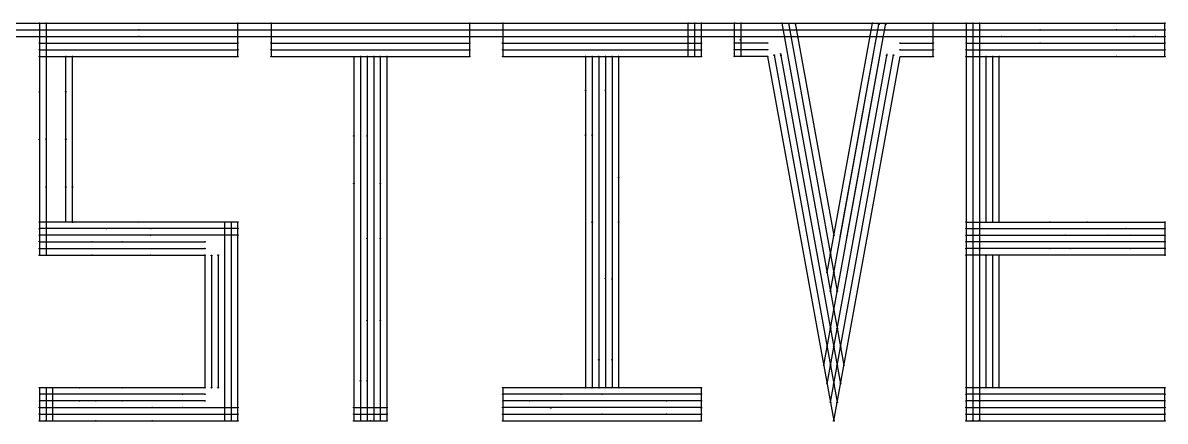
# Model space of a CAD drawing. Header units: inches. Extents: x 12 to 186, y 3 to 123.
# Drawn here: x 39.31 to 73.82, y 109.78 to 121.8 of the extents above; entities that cross this region are included whole.
import ezdxf

# ---------------------------------------------------------------- set-up
doc = ezdxf.new("R2010")
doc.units = ezdxf.units.IN
doc.header["$MEASUREMENT"] = 0
doc.layers.add('knots', color=6, linetype='Continuous')
doc.layers.add('lettering', color=4, linetype='Continuous')

msp = doc.modelspace()

# ---------------------------------------------------------------- linework, layer by layer
at = {"layer": 'knots', "lineweight": 25}
for centre, radius in [((39.812, 121.79), 0.01), ((39.812, 121.59), 0.01), ((39.812, 121.79), 0.005), ((39.812, 121.59), 0.005), ((40.012, 121.79), 0.01), ((40.012, 121.59), 0.01), ((40.012, 121.79), 0.005), ((40.012, 121.59), 0.005), ((42.812, 121.59), 0.01), ((42.812, 121.59), 0.01), ((42.812, 121.59), 0.01), ((42.812, 121.59), 0.005), ((42.812, 121.59), 0.005), ((42.812, 121.59), 0.005), ((45.812, 121.79), 0.01), ((45.812, 121.59), 0.01), ((45.812, 121.79), 0.005), ((45.812, 121.59), 0.005), ((46.812, 121.79), 0.01), ((46.812, 121.59), 0.01), ((46.812, 121.79), 0.005), ((46.812, 121.59), 0.005), ((52.812, 121.79), 0.01), ((52.812, 121.59), 0.01), ((52.812, 121.79), 0.005), ((52.812, 121.59), 0.005), ((53.812, 121.79), 0.01), ((53.812, 121.59), 0.01), ((53.812, 121.79), 0.005), ((53.812, 121.59), 0.005), ((59.412, 121.79), 0.01), ((59.412, 121.59), 0.01), ((59.412, 121.79), 0.005), ((59.412, 121.59), 0.005), ((59.612, 121.79), 0.01), ((59.612, 121.59), 0.01), ((59.612, 121.79), 0.005), ((59.612, 121.59), 0.005), ((59.812, 121.79), 0.01), ((59.812, 121.59), 0.01), ((59.812, 121.79), 0.005), ((59.812, 121.59), 0.005), ((60.812, 121.79), 0.01), ((60.812, 121.59), 0.01), ((60.812, 121.79), 0.005), ((60.812, 121.59), 0.005), ((60.822, 121.79), 0.01), ((60.822, 121.79), 0.005), ((61.012, 121.79), 0.01), ((61.012, 121.59), 0.01), ((61.012, 121.79), 0.005), ((61.012, 121.59), 0.005), ((62.24, 121.79), 0.01), ((62.24, 121.79), 0.005), ((62.277, 121.59), 0.01), ((62.277, 121.59), 0.005), ((62.445, 121.78), 0.01), ((62.445, 121.78), 0.005), ((62.48, 121.59), 0.01), ((62.48, 121.59), 0.005), ((62.65, 121.771), 0.01), ((62.65, 121.771), 0.005), ((62.683, 121.59), 0.01), ((62.683, 121.59), 0.005), ((64.978, 121.79), 0.01), ((64.978, 121.79), 0.005), ((65.174, 121.754), 0.01), ((65.174, 121.754), 0.005), ((65.377, 121.749), 0.01), ((65.377, 121.749), 0.005), ((66.802, 121.59), 0.01), ((66.802, 121.59), 0.005), ((66.812, 121.79), 0.01), ((66.812, 121.79), 0.005), ((67.812, 121.79), 0.01), ((67.812, 121.59), 0.01), ((67.812, 121.79), 0.005), ((67.812, 121.59), 0.005), ((68.012, 121.79), 0.01), ((68.012, 121.59), 0.01), ((68.012, 121.79), 0.005), ((68.012, 121.59), 0.005), ((68.212, 121.79), 0.01), ((68.212, 121.59), 0.01), ((68.212, 121.79), 0.005), ((68.212, 121.59), 0.005), ((70.044, 121.59), 0.01), ((70.044, 121.59), 0.005), ((72.352, 121.59), 0.01), ((72.352, 121.59), 0.005), ((73.812, 121.79), 0.01), ((73.812, 121.59), 0.01), ((73.812, 121.79), 0.005), ((73.812, 121.59), 0.005), ((39.812, 121.39), 0.01), ((39.812, 121.19), 0.01), ((39.812, 121.39), 0.005), ((39.812, 121.19), 0.005), ((40.012, 121.39), 0.01), ((40.012, 121.185), 0.01), ((40.012, 121.39), 0.005), ((40.012, 121.185), 0.005), ((42.812, 121.39), 0.01), ((42.812, 121.39), 0.01), ((42.812, 121.39), 0.01), ((42.812, 121.39), 0.01), ((42.812, 121.39), 0.005), ((42.812, 121.39), 0.005), ((42.812, 121.39), 0.005), ((42.812, 121.39), 0.005), ((45.812, 121.39), 0.01), ((45.812, 121.19), 0.01), ((45.812, 121.39), 0.005), ((45.812, 121.19), 0.005), ((46.812, 121.39), 0.01), ((46.812, 121.19), 0.01), ((46.812, 121.39), 0.005), ((46.812, 121.19), 0.005), ((52.802, 121.39), 0.01), ((52.802, 121.39), 0.005), ((52.812, 121.19), 0.01), ((52.812, 121.19), 0.005), ((53.802, 121.19), 0.01), ((53.802, 121.19), 0.005), ((53.812, 121.39), 0.01), ((53.812, 121.39), 0.005), ((59.412, 121.39), 0.01), ((59.412, 121.19), 0.01), ((59.412, 121.39), 0.005), ((59.412, 121.19), 0.005), ((59.422, 121.39), 0.01), ((59.422, 121.19), 0.01), ((59.422, 121.39), 0.005), ((59.422, 121.19), 0.005), ((59.612, 121.39), 0.01), ((59.612, 121.19), 0.01), ((59.612, 121.39), 0.005), ((59.612, 121.19), 0.005), ((59.812, 121.39), 0.01), ((59.812, 121.19), 0.01), ((59.812, 121.39), 0.005), ((59.812, 121.19), 0.005), ((60.812, 121.39), 0.01), ((60.812, 121.19), 0.01), ((60.812, 121.39), 0.005), ((60.812, 121.19), 0.005), ((60.992, 121.29), 0.01), ((60.992, 121.29), 0.005), ((61.002, 121.39), 0.01), ((61.002, 121.39), 0.005), ((61.012, 121.19), 0.01), ((61.012, 121.19), 0.005), ((61.812, 121.19), 0.01), ((61.812, 121.19), 0.005), ((62.313, 121.39), 0.01), ((62.313, 121.39), 0.005), ((62.516, 121.39), 0.01), ((62.516, 121.39), 0.005), ((62.72, 121.38), 0.01), ((62.72, 121.38), 0.005), ((65.812, 121.19), 0.01), ((65.812, 121.19), 0.005), ((66.812, 121.39), 0.01), ((66.812, 121.19), 0.01), ((66.812, 121.39), 0.005), ((66.812, 121.19), 0.005), ((67.812, 121.39), 0.01), ((67.812, 121.39), 0.005), ((67.822, 121.19), 0.01), ((67.822, 121.19), 0.005), ((68.012, 121.39), 0.01), ((68.012, 121.19), 0.01), ((68.012, 121.39), 0.005), ((68.012, 121.19), 0.005), ((68.212, 121.39), 0.01), ((68.212, 121.19), 0.01), ((68.212, 121.39), 0.005), ((68.212, 121.19), 0.005), ((68.88, 121.39), 0.01), ((68.88, 121.39), 0.005), ((70.044, 121.19), 0.01), ((70.044, 121.19), 0.005), ((72.886, 121.39), 0.01), ((72.886, 121.39), 0.005), ((73.535, 121.39), 0.01), ((73.535, 121.39), 0.005), ((73.812, 121.39), 0.01), ((73.812, 121.19), 0.01), ((73.812, 121.39), 0.005), ((73.812, 121.19), 0.005), ((39.812, 120.99), 0.01), ((39.812, 120.79), 0.01), ((39.812, 120.99), 0.005), ((39.812, 120.79), 0.005), ((40.012, 120.99), 0.01), ((40.012, 120.79), 0.01), ((40.012, 120.99), 0.005), ((40.012, 120.79), 0.005), ((40.612, 120.79), 0.01), ((40.612, 120.79), 0.005), ((40.812, 120.79), 0.01), ((40.812, 120.79), 0.005), ((45.812, 120.99), 0.01), ((45.812, 120.79), 0.01), ((45.812, 120.99), 0.005), ((45.812, 120.79), 0.005), ((46.812, 120.99), 0.01), ((46.812, 120.79), 0.01), ((46.812, 120.99), 0.005), ((46.812, 120.79), 0.005), ((49.312, 120.78), 0.01), ((49.312, 120.78), 0.005), ((49.512, 120.79), 0.01), ((49.512, 120.79), 0.005), ((49.712, 120.79), 0.01), ((49.712, 120.79), 0.005), ((49.912, 120.79), 0.01), ((49.912, 120.79), 0.005), ((50.112, 120.79), 0.01), ((50.112, 120.79), 0.005), ((50.312, 120.79), 0.01), ((50.312, 120.79), 0.005), ((52.812, 120.99), 0.01), ((52.812, 120.79), 0.01), ((52.812, 120.99), 0.005), ((52.812, 120.79), 0.005), ((53.812, 120.99), 0.01), ((53.812, 120.79), 0.01), ((53.812, 120.99), 0.005), ((53.812, 120.79), 0.005), ((56.312, 120.79), 0.01), ((56.312, 120.79), 0.005), ((56.512, 120.79), 0.01), ((56.512, 120.79), 0.005), ((56.712, 120.79), 0.01), ((56.712, 120.79), 0.005), ((56.912, 120.79), 0.01), ((56.912, 120.79), 0.005), ((57.112, 120.79), 0.01), ((57.112, 120.79), 0.005), ((57.312, 120.79), 0.01), ((57.312, 120.79), 0.005), ((59.412, 120.99), 0.01), ((59.412, 120.79), 0.01), ((59.412, 120.99), 0.005), ((59.412, 120.79), 0.005), ((59.612, 120.99), 0.01), ((59.612, 120.99), 0.005), ((59.812, 120.99), 0.01), ((59.812, 120.79), 0.01), ((59.812, 120.99), 0.005), ((59.812, 120.79), 0.005), ((60.812, 120.99), 0.01), ((60.812, 120.79), 0.01), ((60.812, 120.99), 0.005), ((60.812, 120.79), 0.005), ((61.002, 120.99), 0.01), ((61.002, 120.99), 0.005), ((61.012, 120.79), 0.01), ((61.012, 120.79), 0.005), ((61.812, 120.99), 0.01), ((61.812, 120.79), 0.01), ((61.812, 120.99), 0.005), ((61.812, 120.79), 0.005), ((62.009, 120.826), 0.01), ((62.009, 120.826), 0.005), ((62.206, 120.862), 0.01), ((62.206, 120.862), 0.005), ((62.214, 120.816), 0.01), ((62.214, 120.816), 0.005), ((65.41, 120.816), 0.01), ((65.41, 120.816), 0.005), ((65.615, 120.826), 0.01), ((65.615, 120.826), 0.005), ((65.812, 120.99), 0.01), ((65.812, 120.99), 0.005), ((66.812, 120.99), 0.01), ((66.812, 120.79), 0.01), ((66.812, 120.99), 0.005), ((66.812, 120.79), 0.005), ((67.812, 120.99), 0.01), ((67.812, 120.79), 0.01), ((67.812, 120.99), 0.005), ((67.812, 120.79), 0.005), ((68.012, 120.99), 0.01), ((68.012, 120.79), 0.01), ((68.012, 120.99), 0.005), ((68.012, 120.79), 0.005), ((68.202, 120.99), 0.01), ((68.202, 120.99), 0.005), ((68.212, 120.79), 0.01), ((68.212, 120.79), 0.005), ((68.412, 120.79), 0.01), ((68.412, 120.79), 0.005), ((68.612, 120.79), 0.01), ((68.612, 120.79), 0.005), ((68.812, 120.79), 0.01), ((68.812, 120.79), 0.005), ((72.352, 120.79), 0.01), ((72.352, 120.79), 0.005), ((73.812, 120.99), 0.01), ((73.812, 120.79), 0.01), ((73.812, 120.99), 0.005), ((73.812, 120.79), 0.005), ((56.312, 119.765), 0.01), ((56.312, 119.765), 0.005), ((56.912, 119.765), 0.01), ((56.912, 119.765), 0.005), ((39.812, 119.721), 0.01), ((39.812, 119.721), 0.005), ((40.612, 119.721), 0.01), ((40.612, 119.721), 0.005), ((49.312, 118.386), 0.01), ((49.312, 118.386), 0.005), ((49.712, 118.386), 0.01), ((49.712, 118.386), 0.005), ((56.312, 118.413), 0.01), ((56.312, 118.413), 0.005), ((56.512, 118.413), 0.01), ((56.512, 118.413), 0.005), ((39.812, 118.28), 0.01), ((39.812, 118.28), 0.005), ((40.012, 118.29), 0.01), ((40.012, 118.29), 0.005), ((40.612, 118.29), 0.01), ((40.612, 118.29), 0.005), ((57.312, 117.136), 0.01), ((57.312, 117.136), 0.005), ((40.012, 116.845), 0.01), ((40.012, 116.845), 0.005), ((40.612, 116.845), 0.01), ((40.612, 116.845), 0.005), ((40.812, 116.845), 0.01), ((40.812, 116.845), 0.005), ((49.312, 116.95), 0.01), ((49.312, 116.95), 0.005), ((50.112, 116.95), 0.01), ((50.112, 116.95), 0.005), ((39.812, 115.79), 0.01), ((39.812, 115.79), 0.005), ((40.012, 115.8), 0.01), ((40.012, 115.8), 0.005), ((40.612, 115.795), 0.01), ((40.612, 115.795), 0.005), ((40.812, 115.79), 0.01), ((40.812, 115.79), 0.005), ((40.822, 115.79), 0.01), ((40.822, 115.79), 0.005), ((42.812, 115.79), 0.01), ((42.812, 115.79), 0.005), ((45.412, 115.79), 0.01), ((45.412, 115.79), 0.005), ((45.612, 115.79), 0.01), ((45.612, 115.79), 0.005), ((45.812, 115.79), 0.01), ((45.812, 115.79), 0.005), ((56.512, 115.785), 0.01), ((56.512, 115.785), 0.005), ((57.312, 115.79), 0.01), ((57.312, 115.79), 0.005), ((67.812, 115.79), 0.01), ((67.812, 115.79), 0.005), ((68.012, 115.78), 0.01), ((68.012, 115.78), 0.005), ((68.212, 115.79), 0.01), ((68.212, 115.79), 0.005), ((68.412, 115.79), 0.01), ((68.412, 115.79), 0.005), ((68.612, 115.79), 0.01), ((68.612, 115.79), 0.005), ((68.812, 115.79), 0.01), ((68.812, 115.79), 0.005), ((70.338, 115.79), 0.01), ((70.338, 115.79), 0.005), ((71.465, 115.79), 0.01), ((71.465, 115.79), 0.005), ((73.812, 115.79), 0.01), ((73.812, 115.79), 0.005), ((39.812, 115.585), 0.01), ((39.812, 115.39), 0.01), ((39.812, 115.585), 0.005), ((39.812, 115.39), 0.005), ((40.012, 115.59), 0.01), ((40.012, 115.4), 0.01), ((40.012, 115.59), 0.005), ((40.012, 115.4), 0.005), ((41.838, 115.59), 0.01), ((41.838, 115.59), 0.005), ((43.17, 115.39), 0.01), ((43.17, 115.39), 0.005), ((43.18, 115.59), 0.01), ((43.18, 115.59), 0.005), ((45.812, 115.59), 0.01), ((45.812, 115.39), 0.01), ((45.812, 115.59), 0.005), ((45.812, 115.39), 0.005), ((49.712, 115.29), 0.01), ((49.712, 115.29), 0.005), ((50.112, 115.29), 0.01), ((50.112, 115.29), 0.01), ((50.112, 115.29), 0.005), ((50.112, 115.29), 0.005), ((63.812, 115.38), 0.01), ((63.812, 115.38), 0.005), ((67.812, 115.59), 0.01), ((67.812, 115.39), 0.01), ((67.812, 115.59), 0.005), ((67.812, 115.39), 0.005), ((68.012, 115.59), 0.01), ((68.012, 115.39), 0.01), ((68.012, 115.59), 0.005), ((68.012, 115.39), 0.005), ((68.202, 115.39), 0.01), ((68.202, 115.39), 0.005), ((68.212, 115.59), 0.01), ((68.212, 115.59), 0.005), ((70.812, 115.39), 0.01), ((70.812, 115.39), 0.01), ((70.812, 115.39), 0.005), ((70.812, 115.39), 0.005), ((72.095, 115.39), 0.01), ((72.095, 115.39), 0.005), ((72.645, 115.59), 0.01), ((72.645, 115.59), 0.005), ((72.769, 115.39), 0.01), ((72.769, 115.39), 0.005), ((73.812, 115.59), 0.01), ((73.812, 115.39), 0.01), ((73.812, 115.59), 0.005), ((73.812, 115.39), 0.005), ((39.812, 115.2), 0.01), ((39.812, 114.99), 0.01), ((39.812, 115.2), 0.005), ((39.812, 114.99), 0.005), ((40.012, 115.19), 0.01), ((40.012, 114.99), 0.01), ((40.012, 115.19), 0.005), ((40.012, 114.99), 0.005), ((41.394, 115.19), 0.01), ((41.394, 115.19), 0.005), ((42.312, 115.19), 0.01), ((42.312, 115.19), 0.005), ((44.812, 115.19), 0.01), ((44.812, 114.99), 0.01), ((44.812, 115.19), 0.005), ((44.812, 114.99), 0.005), ((67.812, 115.19), 0.01), ((67.812, 114.99), 0.01), ((67.812, 115.19), 0.005), ((67.812, 114.99), 0.005), ((68.012, 114.99), 0.01), ((68.012, 114.99), 0.005), ((68.022, 115.19), 0.01), ((68.022, 115.19), 0.005), ((68.212, 115.19), 0.01), ((68.212, 114.98), 0.01), ((68.212, 115.19), 0.005), ((68.212, 114.98), 0.005), ((70.338, 114.99), 0.01), ((70.338, 114.99), 0.005), ((70.95, 114.99), 0.01), ((70.95, 114.99), 0.005), ((72.769, 114.99), 0.01), ((72.769, 114.99), 0.005), ((73.812, 115.19), 0.01), ((73.812, 114.99), 0.01), ((73.812, 115.19), 0.005), ((73.812, 114.99), 0.005), ((39.812, 114.79), 0.01), ((39.812, 114.79), 0.005), ((40.012, 114.79), 0.01), ((40.012, 114.79), 0.005), ((41.394, 114.79), 0.01), ((41.394, 114.79), 0.005), ((43.17, 114.79), 0.01), ((43.17, 114.79), 0.005), ((44.812, 114.79), 0.01), ((44.812, 114.79), 0.005), ((45.012, 114.78), 0.01), ((45.012, 114.78), 0.005), ((45.212, 114.79), 0.01), ((45.212, 114.79), 0.005), ((63.711, 114.821), 0.01), ((63.711, 114.821), 0.005), ((67.812, 114.79), 0.01), ((67.812, 114.79), 0.005), ((68.012, 114.79), 0.01), ((68.012, 114.79), 0.005), ((68.212, 114.79), 0.01), ((68.212, 114.79), 0.005), ((68.412, 114.78), 0.01), ((68.412, 114.78), 0.005), ((68.612, 114.79), 0.01), ((68.612, 114.79), 0.005), ((68.812, 114.79), 0.01), ((68.812, 114.79), 0.005), ((73.812, 114.79), 0.01), ((73.812, 114.79), 0.005), ((63.609, 114.262), 0.01), ((63.609, 114.262), 0.005), ((63.812, 114.262), 0.01), ((63.812, 114.262), 0.005), ((56.912, 114.08), 0.01), ((56.912, 114.08), 0.005), ((57.112, 114.07), 0.01), ((57.112, 114.07), 0.005), ((63.711, 113.703), 0.01), ((63.711, 113.703), 0.005), ((63.914, 113.703), 0.01), ((63.914, 113.703), 0.005), ((63.81, 113.134), 0.01), ((63.81, 113.134), 0.005), ((49.712, 112.822), 0.01), ((49.712, 112.822), 0.005), ((50.112, 112.822), 0.01), ((50.112, 112.822), 0.005), ((63.711, 112.585), 0.01), ((63.711, 112.585), 0.005), ((63.914, 112.575), 0.01), ((63.914, 112.575), 0.005), ((63.609, 112.026), 0.01), ((63.609, 112.026), 0.005), ((63.812, 112.026), 0.01), ((63.812, 112.026), 0.005), ((64.014, 112.016), 0.01), ((64.014, 112.016), 0.005), ((56.712, 111.631), 0.01), ((56.712, 111.631), 0.005), ((57.112, 111.631), 0.01), ((57.112, 111.631), 0.005), ((63.507, 111.467), 0.01), ((63.507, 111.467), 0.005), ((63.712, 111.477), 0.01), ((63.712, 111.477), 0.005), ((63.914, 111.467), 0.01), ((63.914, 111.467), 0.005), ((64.117, 111.467), 0.01), ((64.117, 111.467), 0.005), ((39.812, 110.79), 0.01), ((39.812, 110.79), 0.005), ((40.012, 110.79), 0.01), ((40.012, 110.79), 0.005), ((40.212, 110.78), 0.01), ((40.212, 110.78), 0.005), ((41.025, 110.79), 0.01), ((41.025, 110.79), 0.005), ((42.322, 110.79), 0.01), ((42.322, 110.79), 0.005), ((44.812, 110.79), 0.01), ((44.812, 110.79), 0.005), ((45.012, 110.79), 0.01), ((45.012, 110.79), 0.005), ((45.212, 110.79), 0.01), ((45.212, 110.79), 0.005), ((49.512, 110.995), 0.01), ((49.512, 110.995), 0.005), ((49.712, 110.995), 0.01), ((49.712, 110.995), 0.005), ((53.812, 110.79), 0.01), ((53.812, 110.79), 0.005), ((56.312, 110.79), 0.01), ((56.312, 110.79), 0.005), ((56.512, 110.79), 0.01), ((56.512, 110.79), 0.005), ((56.712, 110.79), 0.01), ((56.712, 110.79), 0.005), ((56.912, 110.79), 0.01), ((56.912, 110.79), 0.005), ((57.112, 110.79), 0.01), ((57.112, 110.79), 0.005), ((57.312, 110.79), 0.01), ((57.312, 110.79), 0.005), ((59.812, 110.79), 0.01), ((59.812, 110.79), 0.005), ((63.609, 110.908), 0.01), ((63.609, 110.908), 0.005), ((63.814, 110.898), 0.01), ((63.814, 110.898), 0.005), ((64.016, 110.908), 0.01), ((64.016, 110.908), 0.005), ((67.812, 110.79), 0.01), ((67.812, 110.79), 0.005), ((68.012, 110.79), 0.01), ((68.012, 110.79), 0.005), ((68.212, 110.79), 0.01), ((68.212, 110.79), 0.005), ((68.412, 110.79), 0.01), ((68.412, 110.79), 0.005), ((68.612, 110.79), 0.01), ((68.612, 110.79), 0.005), ((68.812, 110.79), 0.01), ((68.812, 110.79), 0.005), ((73.812, 110.79), 0.01), ((73.812, 110.79), 0.005), ((39.832, 110.59), 0.01), ((39.832, 110.59), 0.005), ((40.012, 110.59), 0.01), ((40.012, 110.59), 0.005), ((40.212, 110.59), 0.01), ((40.212, 110.59), 0.005), ((44.136, 110.59), 0.01), ((44.136, 110.59), 0.005), ((44.812, 110.59), 0.01), ((44.812, 110.59), 0.005), ((53.812, 110.59), 0.01), ((53.812, 110.59), 0.005), ((55.571, 110.59), 0.01), ((55.571, 110.59), 0.005), ((56.812, 110.59), 0.01), ((56.812, 110.59), 0.005), ((59.812, 110.59), 0.01), ((59.812, 110.59), 0.005), ((67.812, 110.59), 0.01), ((67.812, 110.59), 0.005), ((68.012, 110.59), 0.01), ((68.012, 110.59), 0.005), ((68.212, 110.59), 0.01), ((68.212, 110.59), 0.005), ((73.812, 110.59), 0.01), ((73.812, 110.59), 0.005), ((39.812, 110.19), 0.01), ((39.812, 110.19), 0.005), ((39.822, 110.39), 0.01), ((39.822, 110.39), 0.005), ((40.012, 110.39), 0.01), ((40.012, 110.19), 0.01), ((40.012, 110.39), 0.005), ((40.012, 110.19), 0.005), ((40.212, 110.39), 0.01), ((40.212, 110.19), 0.01), ((40.212, 110.39), 0.005), ((40.212, 110.19), 0.005), ((41.025, 110.39), 0.01), ((41.025, 110.39), 0.005), ((41.519, 110.39), 0.01), ((41.519, 110.39), 0.005), ((42.312, 110.39), 0.01), ((42.312, 110.39), 0.005), ((43.221, 110.19), 0.01), ((43.221, 110.19), 0.005), ((44.136, 110.19), 0.01), ((44.136, 110.19), 0.005), ((44.812, 110.39), 0.01), ((44.812, 110.39), 0.005), ((45.412, 110.19), 0.01), ((45.412, 110.19), 0.005), ((45.612, 110.18), 0.01), ((45.612, 110.18), 0.005), ((45.812, 110.19), 0.01), ((45.812, 110.19), 0.005), ((49.312, 110.19), 0.01), ((49.312, 110.19), 0.005), ((49.512, 110.19), 0.01), ((49.512, 110.19), 0.005), ((49.712, 110.19), 0.01), ((49.712, 110.19), 0.005), ((49.912, 110.19), 0.01), ((49.912, 110.19), 0.005), ((50.112, 110.19), 0.01), ((50.112, 110.19), 0.005), ((50.312, 110.19), 0.01), ((50.312, 110.19), 0.005), ((53.812, 110.19), 0.01), ((53.812, 110.19), 0.005), ((53.822, 110.39), 0.01), ((53.822, 110.39), 0.005), ((54.619, 110.39), 0.01), ((54.619, 110.39), 0.005), ((55.262, 110.18), 0.01), ((55.262, 110.18), 0.005), ((58.761, 110.39), 0.01), ((58.761, 110.39), 0.005), ((59.812, 110.39), 0.01), ((59.812, 110.19), 0.01), ((59.812, 110.18), 0.01), ((59.812, 110.39), 0.005), ((59.812, 110.19), 0.005), ((59.812, 110.18), 0.005), ((63.711, 110.349), 0.01), ((63.711, 110.349), 0.005), ((63.912, 110.339), 0.01), ((63.912, 110.339), 0.005), ((67.812, 110.39), 0.01), ((67.812, 110.19), 0.01), ((67.812, 110.39), 0.005), ((67.812, 110.19), 0.005), ((68.012, 110.39), 0.01), ((68.012, 110.19), 0.01), ((68.012, 110.39), 0.005), ((68.012, 110.19), 0.005), ((68.212, 110.38), 0.01), ((68.212, 110.19), 0.01), ((68.212, 110.38), 0.005), ((68.212, 110.19), 0.005), ((73.812, 110.39), 0.01), ((73.812, 110.19), 0.01), ((73.812, 110.39), 0.005), ((73.812, 110.19), 0.005), ((39.812, 109.99), 0.01), ((39.812, 109.79), 0.01), ((39.812, 109.99), 0.005), ((39.812, 109.79), 0.005), ((40.012, 109.99), 0.01), ((40.012, 109.8), 0.01), ((40.012, 109.99), 0.005), ((40.012, 109.8), 0.005), ((40.212, 109.79), 0.01), ((40.212, 109.79), 0.005), ((41.519, 109.79), 0.01), ((41.519, 109.79), 0.005), ((43.221, 109.79), 0.01), ((43.221, 109.79), 0.005), ((45.412, 109.79), 0.01), ((45.412, 109.79), 0.005), ((45.612, 109.99), 0.01), ((45.612, 109.79), 0.01), ((45.612, 109.99), 0.005), ((45.612, 109.79), 0.005), ((45.812, 109.99), 0.01), ((45.812, 109.79), 0.01), ((45.812, 109.99), 0.005), ((45.812, 109.79), 0.005), ((49.312, 109.99), 0.01), ((49.312, 109.79), 0.01), ((49.312, 109.99), 0.005), ((49.312, 109.79), 0.005), ((49.512, 109.99), 0.01), ((49.512, 109.79), 0.01), ((49.512, 109.99), 0.005), ((49.512, 109.79), 0.005), ((49.712, 109.98), 0.01), ((49.712, 109.79), 0.01), ((49.712, 109.98), 0.005), ((49.712, 109.79), 0.005), ((49.812, 109.79), 0.01), ((49.812, 109.79), 0.005), ((49.912, 109.99), 0.01), ((49.912, 109.79), 0.01), ((49.912, 109.99), 0.005), ((49.912, 109.79), 0.005), ((50.112, 109.98), 0.01), ((50.112, 109.79), 0.01), ((50.112, 109.98), 0.005), ((50.112, 109.79), 0.005), ((50.312, 109.99), 0.01), ((50.312, 109.79), 0.01), ((50.312, 109.99), 0.005), ((50.312, 109.79), 0.005), ((53.812, 109.99), 0.01), ((53.812, 109.99), 0.01), ((53.812, 109.79), 0.01), ((53.812, 109.99), 0.005), ((53.812, 109.99), 0.005), ((53.812, 109.79), 0.005), ((56.812, 109.99), 0.01), ((56.812, 109.99), 0.005), ((58.761, 109.99), 0.01), ((58.761, 109.99), 0.005), ((59.812, 109.99), 0.01), ((59.812, 109.79), 0.01), ((59.812, 109.99), 0.005), ((59.812, 109.79), 0.005), ((63.812, 109.79), 0.01), ((63.812, 109.79), 0.005), ((67.812, 109.99), 0.01), ((67.812, 109.79), 0.01), ((67.812, 109.99), 0.005), ((67.812, 109.79), 0.005), ((68.012, 109.99), 0.01), ((68.012, 109.8), 0.01), ((68.012, 109.99), 0.005), ((68.012, 109.8), 0.005), ((68.212, 109.99), 0.01), ((68.212, 109.81), 0.01), ((68.212, 109.99), 0.005), ((68.212, 109.81), 0.005), ((73.812, 109.99), 0.01), ((73.812, 109.79), 0.01), ((73.812, 109.99), 0.005), ((73.812, 109.79), 0.005)]:
    msp.add_circle(centre, radius, dxfattribs=at)
at = {"layer": 'lettering', "lineweight": 25}
for p, q in [((11.812, 121.79), (73.812, 121.79)), ((11.812, 121.59), (73.812, 121.59)), ((39.812, 121.79), (39.812, 114.79)), ((40.012, 121.79), (40.012, 114.79)), ((45.812, 120.79), (45.812, 121.79)), ((46.812, 121.79), (46.812, 120.79)), ((52.812, 120.79), (52.812, 121.79)), ((53.812, 121.79), (53.812, 120.79)), ((59.412, 120.79), (59.412, 121.79)), ((59.612, 120.79), (59.612, 121.79)), ((59.812, 120.79), (59.812, 121.79)), ((60.812, 120.79), (60.812, 121.79)), ((61.012, 120.79), (61.012, 121.79)), ((62.24, 121.79), (64.117, 111.467)), ((62.444, 121.79), (63.914, 113.703)), ((62.647, 121.79), (63.812, 115.38)), ((63.609, 114.262), (64.978, 121.79)), ((63.711, 113.703), (65.174, 121.754)), ((64.009, 115.345), (65.174, 121.754)), ((64.206, 115.309), (65.384, 121.79)), ((66.812, 120.79), (66.812, 121.79)), ((67.812, 121.79), (67.812, 109.79)), ((68.012, 121.79), (68.012, 109.79)), ((68.212, 121.79), (68.212, 109.79)), ((73.812, 120.79), (73.812, 121.79)), ((11.812, 121.39), (73.812, 121.39)), ((39.812, 121.19), (45.812, 121.19)), ((46.812, 121.19), (49.312, 121.19)), ((49.312, 121.19), (52.812, 121.19)), ((53.812, 121.39), (56.312, 121.39)), ((53.812, 121.19), (56.312, 121.19)), ((56.312, 121.19), (59.812, 121.19)), ((61.812, 121.19), (60.812, 121.19)), ((65.812, 121.19), (66.812, 121.19)), ((67.812, 121.19), (73.812, 121.19)), ((39.812, 120.99), (45.812, 120.99)), ((39.812, 120.79), (45.812, 120.79)), ((40.612, 115.79), (40.612, 120.79)), ((40.812, 115.79), (40.812, 120.79)), ((46.812, 120.99), (49.312, 120.99)), ((46.812, 120.79), (49.312, 120.79)), ((49.312, 120.99), (52.812, 120.99)), ((49.312, 120.79), (49.312, 109.79)), ((49.312, 120.79), (52.812, 120.79)), ((49.512, 120.79), (49.512, 109.79)), ((49.712, 120.79), (49.712, 109.79)), ((49.912, 120.79), (49.912, 109.79)), ((50.112, 120.79), (50.112, 109.79)), ((50.312, 120.79), (50.312, 109.79)), ((53.812, 120.99), (56.312, 120.99)), ((53.812, 120.79), (56.312, 120.79)), ((56.312, 120.99), (59.812, 120.99)), ((56.312, 120.79), (56.312, 110.79)), ((56.312, 120.79), (59.812, 120.79)), ((56.512, 120.79), (56.512, 110.79)), ((56.712, 120.79), (56.712, 110.79)), ((56.912, 120.79), (56.912, 110.79)), ((57.112, 120.79), (57.112, 110.79)), ((57.312, 120.79), (57.312, 110.79)), ((61.812, 120.99), (60.812, 120.99)), ((61.812, 120.79), (60.812, 120.79)), ((61.812, 120.79), (63.812, 109.79)), ((62.009, 120.826), (63.914, 110.349)), ((62.206, 120.862), (64.016, 110.908)), ((63.507, 111.467), (65.222, 120.898)), ((63.609, 110.908), (65.419, 120.862)), ((63.711, 110.349), (65.615, 120.826)), ((63.812, 109.79), (65.812, 120.79)), ((65.812, 120.99), (66.812, 120.99)), ((65.812, 120.79), (66.812, 120.79)), ((67.812, 120.99), (73.812, 120.99)), ((67.812, 120.79), (73.812, 120.79)), ((68.412, 115.79), (68.412, 120.79)), ((68.612, 115.79), (68.612, 120.79)), ((68.812, 115.79), (68.812, 120.79)), ((45.812, 115.79), (39.812, 115.79)), ((45.412, 109.79), (45.412, 115.79)), ((45.612, 109.79), (45.612, 115.79)), ((45.812, 109.79), (45.812, 115.79)), ((67.812, 115.79), (73.812, 115.79)), ((73.812, 115.79), (73.812, 114.79)), ((45.812, 115.59), (39.812, 115.59)), ((45.812, 115.39), (39.812, 115.39)), ((67.812, 115.59), (73.812, 115.59)), ((67.812, 115.39), (73.812, 115.39)), ((39.812, 115.19), (44.812, 115.19)), ((39.812, 114.99), (44.812, 114.99)), ((73.812, 115.19), (67.812, 115.19)), ((73.812, 114.99), (67.812, 114.99)), ((39.812, 114.79), (44.812, 114.79)), ((44.812, 114.79), (44.812, 110.79)), ((45.012, 114.79), (45.012, 110.79)), ((45.212, 114.79), (45.212, 110.79)), ((73.812, 114.79), (67.812, 114.79)), ((68.412, 110.79), (68.412, 114.79)), ((68.612, 110.79), (68.612, 114.79)), ((68.812, 110.79), (68.812, 114.79)), ((44.812, 110.79), (39.812, 110.79)), ((39.812, 110.79), (39.812, 109.79)), ((40.012, 110.79), (40.012, 109.79)), ((40.212, 110.79), (40.212, 109.79)), ((59.812, 110.79), (53.812, 110.79)), ((53.812, 110.79), (53.812, 109.79)), ((59.812, 109.79), (59.812, 110.79)), ((73.812, 110.79), (67.812, 110.79)), ((73.812, 109.79), (73.812, 110.79)), ((44.812, 110.59), (39.812, 110.59)), ((59.812, 110.59), (53.812, 110.59)), ((73.812, 110.59), (67.812, 110.59)), ((44.812, 110.39), (39.812, 110.39)), ((39.812, 110.19), (45.812, 110.19)), ((49.312, 110.19), (50.312, 110.19)), ((59.812, 110.39), (53.812, 110.39)), ((59.812, 110.19), (53.812, 110.19)), ((73.812, 110.39), (67.812, 110.39)), ((67.812, 110.19), (73.812, 110.19)), ((39.812, 109.99), (45.812, 109.99)), ((39.812, 109.79), (45.812, 109.79)), ((49.312, 109.99), (50.312, 109.99)), ((49.312, 109.79), (50.312, 109.79)), ((53.812, 109.99), (59.812, 109.99)), ((53.812, 109.79), (59.812, 109.79)), ((67.812, 109.99), (73.812, 109.99)), ((67.812, 109.79), (73.812, 109.79))]:
    msp.add_line(p, q, dxfattribs=at)

doc.saveas('drawing.dxf')
